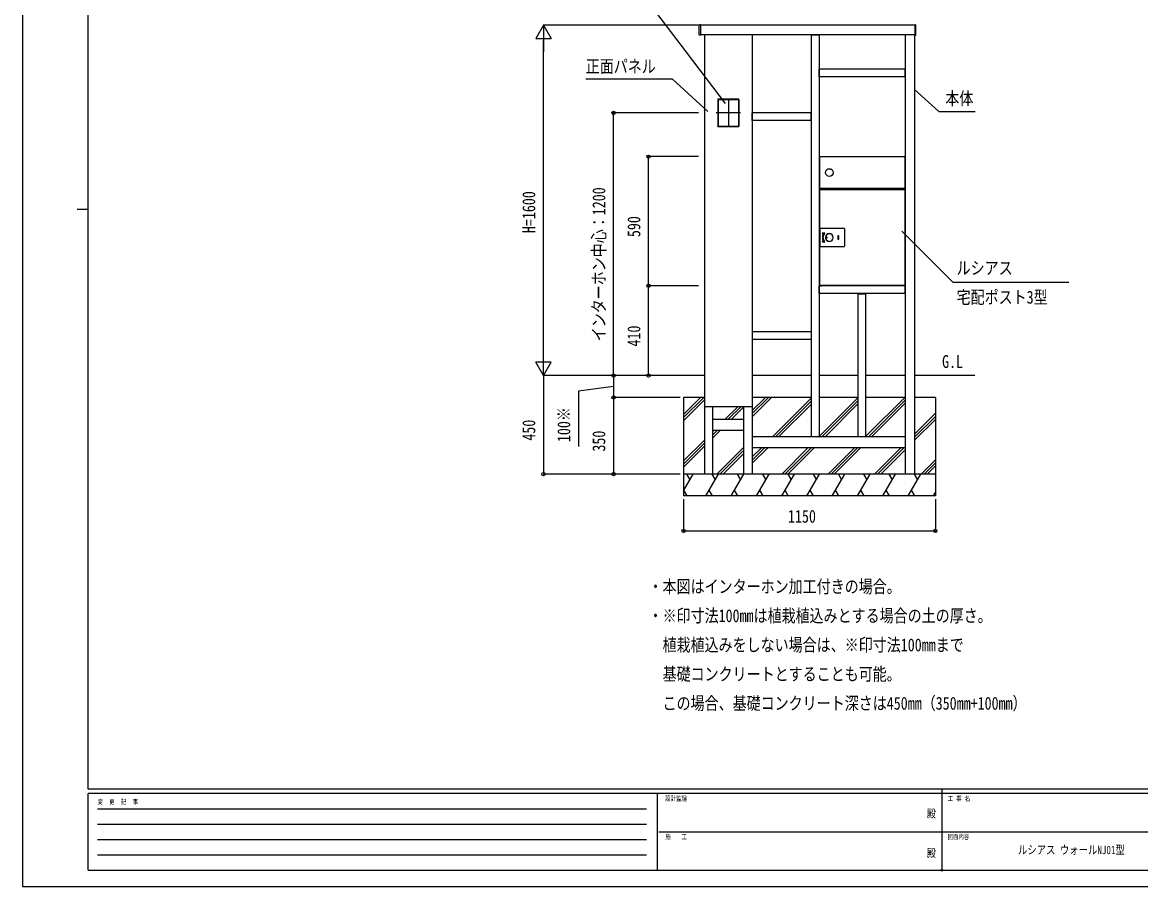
# Model space of a CAD drawing. Units: millimetres, scale not verified. Extents: x -4205 to 4205, y -2970 to 2970.
# Drawn here: x -4205 to 903, y -2970 to 978 of the extents above; entities that cross this region are included whole.
import ezdxf
from ezdxf.enums import TextEntityAlignment as Align

# ---------------------------------------------------------------- set-up
doc = ezdxf.new("R2010")
doc.units = ezdxf.units.MM
doc.header["$LTSCALE"] = 16
doc.header["$PDMODE"] = 32
doc.header["$PDSIZE"] = 8
for name, color, linetype in [('0-1_USER1', 3, 'Continuous'), ('0-3_YKK_A1', 4, 'Continuous'), ('0-4_YKK_D', 6, 'Continuous'), ('0-5_YKK_ZWAK', 7, 'Continuous')]:
    doc.layers.add(name, color=color, linetype=linetype)
doc.styles.add('ＭＳ ゴシック', font='')
doc.styles.get('ＭＳ ゴシック').set_extended_font_data('MS Gothic')

msp = doc.modelspace()

# ---------------------------------------------------------------- linework, layer by layer
at = {"layer": '0-3_YKK_A1'}
for p, q in [((-1112.98, 921.18), (-1112.98, 965.82)), ((-1109.04, 967), (-1112.04, 966.81)), ((-1109.04, 920), (-1112.04, 920.19)), ((-1107.98, 966), (-1107.98, 921)), ((-128.98, 965), (-1107.98, 965)), ((-128.98, 922), (-1107.98, 922)), ((-1089.98, 922), (-1089.98, -1085)), ((-870.98, 922), (-870.98, -1085)), ((-600.98, 922), (-565.98, 922)), ((-600.98, -914.5), (-600.98, 922)), ((-565.98, 922), (-565.98, -914.5)), ((-172.98, 922), (-172.98, -1085)), ((-129.98, 922), (-129.98, -1085)), ((-128.98, 966), (-128.98, 921)), ((-127.92, 967), (-124.92, 966.81)), ((-127.92, 920), (-124.92, 920.19)), ((-123.98, 921.18), (-123.98, 965.82)), ((-173.23, 765), (-565.73, 765)), ((-565.73, 730), (-565.73, 765)), ((-173.23, 730), (-565.73, 730)), ((-173.23, 730), (-173.23, 765)), ((-1027.73, 627.7), (-933.23, 627.7)), ((-1027.68, 626.5), (-1027.68, 503.5)), ((-980.48, 629), (-980.48, 501)), ((-933.28, 626.5), (-933.28, 503.5)), ((-925.28, 565), (-1035.68, 565)), ((-601.48, 565), (-870.98, 565)), ((-870.98, 530), (-870.98, 565)), ((-601.48, 530), (-601.48, 565)), ((-601.48, 529.97), (-601.48, 564.97)), ((-601.48, 530), (-870.98, 530)), ((-1027.73, 502.3), (-933.23, 502.3)), ((-564.48, 364.21), (-564.48, 365.01)), ((-564.47, 364.21), (-564.48, 364.21)), ((-564.48, 363.41), (-564.48, 364.11)), ((-564.48, 363.41), (-564.48, 351.91)), ((-563.98, 363.91), (-563.89, 363.91)), ((-563.89, 364.01), (-563.89, 221.01)), ((-563.09, 364.01), (-563.89, 364.01)), ((-563.48, 364.91), (-563.68, 364.91)), ((-563.48, 364.11), (-563.68, 364.11)), ((-563.68, 364.01), (-563.68, 364.11)), ((-563.48, 364.11), (-563.48, 364.01)), ((-563.09, 364.21), (-563.09, 365.01)), ((-563.09, 364.21), (-563.09, 364.01)), ((-175.28, 364.21), (-175.28, 365.01)), ((-174.98, 365.01), (-175.28, 365.01)), ((-175.28, 364.21), (-175.28, 364.01)), ((-174.98, 364.21), (-175.28, 364.21)), ((-174.48, 364.01), (-175.28, 364.01)), ((-174.98, 365.01), (-174.48, 365.01)), ((-174.48, 364.21), (-174.98, 364.21)), ((-174.49, 364.21), (-174.48, 364.11)), ((-174.48, 365.01), (-174.48, 364.21)), ((-174.48, 364.11), (-174.48, 364.01)), ((-564.48, 220.01), (-564.48, 220.81)), ((-564.48, 220.81), (-563.68, 220.81)), ((-563.68, 220.01), (-564.48, 220.01)), ((-563.98, 214.21), (-564.48, 214.21)), ((-563.68, 214.01), (-564.48, 214.01)), ((-564.48, 214.01), (-564.48, -222.89)), ((-563.98, 215.01), (-563.68, 215.01)), ((-563.98, 214.21), (-563.68, 214.21)), ((-563.09, 221.01), (-563.89, 221.01)), ((-563.68, 221.01), (-563.68, 215.01)), ((-563.68, 215.01), (-175.28, 215.01)), ((-563.68, 214.21), (-563.68, 215.01)), ((-563.68, 214.21), (-563.68, 214.01)), ((-563.09, 220.81), (-563.09, 221.01)), ((-563.09, 220.81), (-563.09, 220.01)), ((-175.28, 220.01), (-563.09, 220.01)), ((-558.78, 215.01), (-558.78, 220.01)), ((-183.68, 220.01), (-183.68, 215.01)), ((-175.28, 220.81), (-175.28, 221.01)), ((-175.28, 220.81), (-175.28, 220.01)), ((-174.98, 220.81), (-175.28, 220.81)), ((-174.98, 220.01), (-175.28, 220.01)), ((-175.28, 220.01), (-175.28, 215.01)), ((-175.28, 214.21), (-175.28, 215.01)), ((-174.98, 215.01), (-175.28, 215.01)), ((-175.28, 214.21), (-175.28, 214.01)), ((-174.98, 214.21), (-175.28, 214.21)), ((-174.48, 214.01), (-175.28, 214.01)), ((-174.98, 220.81), (-174.48, 220.81)), ((-174.98, 215.01), (-174.48, 215.01)), ((-174.48, 214.21), (-174.98, 214.21)), ((-174.48, 215.01), (-174.48, 214.21)), ((-561.48, -44.4), (-561.48, 35.62)), ((-559.49, 37.61), (-452.47, 37.61)), ((-543.5, 16.81), (-550.29, 15.12)), ((-549.69, 12.69), (-545.72, 13.68)), ((-480.98, 3.36), (-480.98, -12.14)), ((-476.48, 3.86), (-480.48, 3.86)), ((-475.98, -12.14), (-475.98, 3.36)), ((-450.48, 35.62), (-450.48, -44.4)), ((-452.47, -46.39), (-559.49, -46.39)), ((-550.29, -23.89), (-543.5, -25.59)), ((-545.72, -22.46), (-549.69, -21.47)), ((-519.47, -21.88), (-518.98, -21.89)), ((-475.98, -4.39), (-480.98, -4.39)), ((-480.48, -12.64), (-476.48, -12.64)), ((-173.23, -225), (-565.73, -225)), ((-565.73, -260), (-565.73, -225)), ((-563.68, -222.89), (-564.48, -222.89)), ((-563.98, -223.89), (-564.48, -223.89)), ((-563.98, -223.09), (-563.68, -223.09)), ((-563.98, -223.89), (-563.68, -223.89)), ((-563.68, -223.09), (-563.68, -222.89)), ((-563.68, -223.09), (-563.68, -223.89)), ((-175.28, -223.89), (-563.68, -223.89)), ((-563.68, -223.89), (-563.68, -224.99)), ((-563.68, -224.99), (-562.88, -224.99)), ((-562.88, -224.99), (-553.38, -224.99)), ((-552.78, -224.99), (-553.38, -224.99)), ((-552.88, -224.49), (-552.88, -223.89)), ((-552.78, -224.19), (-552.88, -224.19)), ((-552.78, -224.19), (-552.78, -223.89)), ((-552.78, -224.99), (-552.78, -224.19)), ((-183.68, -224.99), (-552.78, -224.99)), ((-183.68, -223.89), (-183.68, -224.19)), ((-183.68, -224.19), (-183.68, -224.99)), ((-183.58, -224.19), (-183.68, -224.19)), ((-183.08, -224.99), (-183.68, -224.99)), ((-183.58, -224.49), (-183.58, -223.89)), ((-176.08, -224.99), (-183.08, -224.99)), ((-175.28, -223.09), (-175.28, -222.89)), ((-175.28, -223.09), (-175.28, -223.89)), ((-174.98, -223.09), (-175.28, -223.09)), ((-174.98, -223.89), (-175.28, -223.89)), ((-174.98, -223.09), (-174.48, -223.09)), ((-174.48, -223.89), (-174.98, -223.89)), ((-174.48, -223.09), (-174.48, -223.89)), ((-173.23, -260), (-173.23, -225)), ((-173.23, -260), (-565.73, -260)), ((-388.66, -260.47), (-388.68, -260.77)), ((-388.64, -261.53), (-388.68, -260.83)), ((-388.16, -260), (-350.8, -260)), ((-388.14, -262), (-350.82, -262)), ((-386.88, -914.3), (-386.98, -262)), ((-351.88, -914.3), (-351.98, -262)), ((-350.32, -261.53), (-350.28, -260.83)), ((-350.3, -260.47), (-350.28, -260.77)), ((-601.23, -435), (-870.73, -435)), ((-870.73, -470), (-870.73, -435)), ((-601.23, -470), (-601.23, -435)), ((-601.23, -470), (-601.23, -435)), ((-601.23, -470), (-870.73, -470)), ((-1089.98, -635), (-1239.98, -635)), ((-600.98, -635), (-870.98, -635)), ((-386.98, -635), (-565.98, -635)), ((-172.98, -635), (-351.98, -635)), ((145.89, -635), (-129.98, -635)), ((-1184.98, -735), (-1184.98, -1185)), ((-1089.98, -735), (-1184.98, -735)), ((-1184.98, -813.01), (-1106.97, -735)), ((-1184.98, -827.15), (-1092.83, -735)), ((-1184.98, -841.29), (-1089.98, -746.29)), ((-600.98, -735), (-870.98, -735)), ((-870.98, -794.87), (-811.11, -735)), ((-870.98, -809.01), (-796.97, -735)), ((-870.98, -823.15), (-782.83, -735)), ((-778.98, -915), (-600.98, -737)), ((-764.84, -915), (-600.98, -751.14)), ((-750.7, -915), (-600.98, -765.28)), ((-386.98, -735), (-565.98, -735)), ((-565.98, -914.13), (-386.98, -735.13)), ((-552.71, -915), (-386.98, -749.27)), ((-538.56, -915), (-386.98, -763.42)), ((-172.98, -735), (-351.98, -735)), ((-351.98, -912.26), (-174.72, -735)), ((-340.57, -915), (-172.98, -747.41)), ((-326.43, -915), (-172.98, -761.55)), ((-34.98, -735), (-129.98, -735)), ((-34.98, -735), (-34.98, -1185)), ((-870.98, -778), (-1089.98, -778)), ((-1050.98, -1085), (-1050.98, -778)), ((-909.98, -778), (-1050.98, -778)), ((-994.84, -835), (-937.84, -778)), ((-980.7, -835), (-923.7, -778)), ((-966.56, -835), (-909.98, -778.42)), ((-909.98, -1085), (-909.98, -778)), ((-129.98, -902.4), (-34.98, -807.4)), ((-1050.98, -835), (-909.98, -835)), ((-129.98, -916.54), (-34.98, -821.54)), ((-129.98, -930.68), (-34.98, -835.68)), ((-1050.98, -885), (-909.98, -885)), ((-1050.98, -891.14), (-1044.84, -885)), ((-1050.98, -905.28), (-1030.7, -885)), ((-1050.98, -919.42), (-1016.56, -885)), ((-172.98, -915), (-870.98, -915)), ((-565.98, -914.5), (-600.98, -914.5)), ((-566.85, -915), (-566.35, -914.5)), ((-351.88, -914.3), (-386.88, -914.3)), ((-354.72, -915), (-354.22, -914.5)), ((-1184.98, -1025.14), (-1089.98, -930.14)), ((-1184.98, -1039.28), (-1089.98, -944.28)), ((-1184.98, -1053.42), (-1089.98, -958.42)), ((-1032.71, -1085), (-909.98, -962.27)), ((-172.98, -965), (-870.98, -965)), ((-870.98, -1007), (-828.98, -965)), ((-870.98, -1021.14), (-814.84, -965)), ((-870.98, -1035.28), (-800.7, -965)), ((-736.85, -1085), (-616.85, -965)), ((-722.71, -1085), (-602.71, -965)), ((-708.56, -1085), (-588.56, -965)), ((-524.72, -1085), (-404.72, -965)), ((-510.57, -1085), (-390.57, -965)), ((-496.43, -1085), (-376.43, -965)), ((-312.58, -1085), (-192.58, -965)), ((-298.44, -1085), (-178.44, -965)), ((-1018.57, -1085), (-909.98, -976.41)), ((-1004.42, -1085), (-909.98, -990.56)), ((-284.3, -1085), (-172.98, -973.68)), ((-100.45, -1085), (-34.98, -1019.53)), ((-86.31, -1085), (-34.98, -1033.67)), ((-72.17, -1085), (-34.98, -1047.81)), ((-34.98, -1085), (-1184.98, -1085)), ((-1184.98, -1161.49), (-1140.82, -1085)), ((-1170.82, -1085), (-1155.82, -1110.98)), ((-1050.98, -1085), (-1089.98, -1085)), ((-1083.08, -1185), (-1025.35, -1085)), ((-1055.35, -1085), (-1040.35, -1110.98)), ((-967.61, -1185), (-909.88, -1085)), ((-939.88, -1085), (-924.88, -1110.98)), ((-870.98, -1085), (-909.98, -1085)), ((-852.14, -1185), (-794.41, -1085)), ((-824.41, -1085), (-809.41, -1110.98)), ((-736.67, -1185), (-678.94, -1085)), ((-708.94, -1085), (-693.94, -1110.98)), ((-621.2, -1185), (-563.47, -1085)), ((-593.47, -1085), (-578.47, -1110.98)), ((-505.73, -1185), (-448, -1085)), ((-478, -1085), (-463, -1110.98)), ((-390.26, -1185), (-332.53, -1085)), ((-362.53, -1085), (-347.53, -1110.98)), ((-274.79, -1185), (-217.06, -1085)), ((-247.06, -1085), (-232.06, -1110.98)), ((-129.98, -1085), (-172.98, -1085)), ((-159.32, -1185), (-101.59, -1085)), ((-131.59, -1085), (-116.59, -1110.98)), ((-1168.55, -1185), (-1183.55, -1159.02)), ((-1053.08, -1185), (-1068.08, -1159.02)), ((-937.61, -1185), (-952.61, -1159.02)), ((-822.14, -1185), (-837.14, -1159.02)), ((-706.67, -1185), (-721.67, -1159.02)), ((-591.2, -1185), (-606.2, -1159.02)), ((-475.73, -1185), (-490.73, -1159.02)), ((-360.26, -1185), (-375.26, -1159.02)), ((-244.79, -1185), (-259.79, -1159.02)), ((-129.32, -1185), (-144.32, -1159.02)), ((-43.85, -1185), (-34.98, -1169.63)), ((-34.98, -1185), (-1184.98, -1185))]:
    msp.add_line(p, q, dxfattribs=at)
msp.add_lwpolyline([(-1027.98, 502), (-932.98, 502), (-932.98, 628), (-1027.98, 628)], close=True, dxfattribs=at)
for points in [[(-1027.98, 626.5), (-1026.48, 626.5), (-1026.48, 503.5), (-1027.98, 503.5)], [(-1027.73, 628), (-1027.73, 626.5), (-933.23, 626.5), (-933.23, 628)], [(-932.98, 626.5), (-934.48, 626.5), (-934.48, 503.5), (-932.98, 503.5)], [(-1027.73, 502), (-1027.73, 503.5), (-933.23, 503.5), (-933.23, 502)], [(-564.48, 365.01), (-563.48, 365.01), (-563.09, 365.01), (-175.28, 365.01)], [(-563.09, 364.91), (-563.48, 364.91), (-563.48, 364.11)], [(-174.48, 364.01), (-174.48, 221.01), (-175.28, 221.01)], [(-563.89, 349.91), (-564.48, 349.91), (-564.48, 351.91)], [(-563.89, 221.01), (-564.48, 221.01), (-564.48, 349.91)], [(-564.48, 214.21), (-564.48, 215.01), (-563.98, 215.01)], [(-174.48, 214.01), (-174.48, -222.89), (-175.28, -222.89)], [(-174.48, 220.81), (-174.48, 220.01), (-174.98, 220.01)], [(-519.46, 13.07), (-522.8, 12.65), (-524.7, 11.93)], [(-524.81, -20.67), (-522.8, -21.43), (-519.46, -21.85)], [(-564.48, -223.89), (-564.48, -223.09), (-563.98, -223.09)], [(-175.28, -223.89), (-175.28, -224.99), (-176.08, -224.99)]]:
    msp.add_lwpolyline(points, dxfattribs=at)
msp.add_circle((-518.98, 292.51), 17.5, dxfattribs=at)
for centre, radius, start, end in [((-1111.98, 965.82), 1, 93.5, 180), ((-1111.98, 921.18), 1, 180, 266.5), ((-1108.98, 966), 1, 0, 93.5), ((-1108.98, 921), 1, 266.5, 360), ((-127.98, 966), 1, 86.5, 180), ((-127.98, 921), 1, 180, 273.5), ((-124.98, 965.82), 1, 0, 86.5), ((-124.98, 921.18), 1, 273.5, 0), ((-563.68, 364.11), 0.8, 90, 180), ((-563.98, 363.41), 0.5, 90, 180), ((-562.48, 351.91), 2, 180, 224.99409), ((-559.49, 35.62), 1.99, 89.92772, 180.07228), ((-549.99, 13.9), 1.25, 104, 180), ((-549.99, 13.9), 1.25, 180, 284), ((-518.98, -4.39), 31.75, 146.31167, 180), ((-518.98, -4.39), 29.25, 141.02124, 180), ((-545.65, 13.39), 0.3, 326.31167, 104), ((-543.08, 15.11), 1.75, 0, 104), ((-543.08, 15.11), 1.75, 321.02124, 0), ((-518.98, -4.39), 17.65, 0, 180), ((-518.98, -4.39), 17.5, 90, 255.45427), ((-518.96, -4.39), 17.3, 91.877, 268.123), ((-518.98, -4.39), 17.5, 270, 90), ((-480.48, 3.36), 0.5, 90, 180), ((-476.48, 3.36), 0.5, 0, 90), ((-452.47, 35.62), 1.99, 359.92772, 90.07228), ((-559.49, -44.4), 1.99, 179.92772, 270.07228), ((-549.99, -22.68), 1.25, 76, 180), ((-549.99, -22.68), 1.25, 180, 256), ((-518.98, -4.39), 31.75, 180, 213.68833), ((-518.98, -4.39), 29.25, 180, 218.97876), ((-545.65, -22.17), 0.3, 256, 33.68833), ((-543.08, -23.89), 1.75, 256, 0), ((-543.08, -23.89), 1.75, 0, 38.97876), ((-518.98, -4.39), 17.65, 180, 0), ((-530.98, -4.39), 1.75, 90, 270), ((-530.98, -4.39), 1.75, 270, 90), ((-480.48, -12.14), 0.5, 180, 270), ((-476.48, -12.14), 0.5, 270, 0), ((-452.47, -44.4), 1.99, 269.92772, 0.07228), ((-553.38, -224.49), 0.5, 270, 0), ((-183.08, -224.49), 0.5, 180, 270), ((-388.18, -260.8), 0.5, 176.5, 183.5), ((-388.16, -260.5), 0.5, 90, 176.5), ((-388.14, -261.5), 0.5, 183.5, 270), ((-350.82, -261.5), 0.5, 270, 356.5), ((-350.8, -260.5), 0.5, 3.5, 90), ((-350.78, -260.8), 0.5, 356.5, 3.5)]:
    msp.add_arc(centre, radius, start, end, dxfattribs=at)
at = {"layer": '0-4_YKK_D'}
for p, q in [((-1824.98, 965), (-1859.98, 904.38)), ((-1116.48, 965), (-1825.98, 965)), ((-1824.98, 965), (-1789.98, 904.38)), ((-1824.98, 965), (-1824.98, 843.76)), ((-1859.98, 904.38), (-1789.98, 904.38)), ((-1824.98, -565), (-1824.98, 895)), ((-1116.48, 565), (-1505.98, 565)), ((-1504.98, -635), (-1504.98, 565)), ((-1116.48, 365), (-1345.98, 365)), ((-1344.98, -225), (-1344.98, 365)), ((-1116.48, -225), (-1345.98, -225)), ((-1116.48, -225), (-1345.98, -225)), ((-1344.98, -635), (-1344.98, -225)), ((-1824.98, -635), (-1824.98, -513.76)), ((-1824.98, -635), (-1859.98, -574.38)), ((-1789.98, -574.38), (-1859.98, -574.38)), ((-1824.98, -635), (-1789.98, -574.38)), ((-1240.98, -635), (-1825.98, -635)), ((-1240.98, -635), (-1825.98, -635)), ((-1824.98, -635), (-1824.98, -1085)), ((-1240.98, -635), (-1505.98, -635)), ((-1240.98, -635), (-1505.98, -635)), ((-1504.98, -635), (-1504.98, -735)), ((-1240.98, -635), (-1345.98, -635)), ((-1199.98, -735), (-1505.98, -735)), ((-1199.98, -735), (-1505.98, -735)), ((-1504.98, -735), (-1504.98, -1085)), ((-1199.98, -1085), (-1825.98, -1085)), ((-1199.98, -1085), (-1505.98, -1085)), ((-1184.98, -1200), (-1184.98, -1346)), ((-34.98, -1200), (-34.98, -1346)), ((-1184.98, -1345), (-34.98, -1345))]:
    msp.add_line(p, q, dxfattribs=at)
for points in [[(-993.03, 608.17), (-1493.8, 1269.43), (-1967.03, 1269.43)], [(-1074.79, 570.58), (-1235.45, 718.25), (-1631.89, 718.25)], [(-129.98, 671.3), (-18.84, 571.52), (147.19, 571.52)], [(-188.4, 25.17), (44.8, -208.03), (575.36, -208.03)], [(-1504.98, -685), (-1664.98, -705.77), (-1664.98, -959.1)]]:
    msp.add_lwpolyline(points, dxfattribs=at)
for centre in [(-1504.98, 565), (-1344.98, 365), (-1344.98, -225), (-1344.98, -225), (-1504.98, -635), (-1504.98, -635), (-1344.98, -635), (-1504.98, -735), (-1504.98, -735), (-1824.98, -1085), (-1504.98, -1085), (-1184.98, -1345), (-34.98, -1345)]:
    msp.add_circle(centre, 7.5, dxfattribs=at)
at = {"layer": '0-5_YKK_ZWAK'}
for p, q in [((-3904.98, -2525), (-3904.98, 2775)), ((-3954.98, 125), (-3904.98, 125)), ((3895.02, -2525), (-3904.98, -2525)), ((-1304.98, -2545), (-3904.98, -2545)), ((-3904.98, -2895), (-3904.98, -2545)), ((-1304.98, -2545), (-1304.98, -2895)), ((-4.98, -2545), (-1304.98, -2545)), ((-4.98, -2525), (-4.98, -2895)), ((1295.02, -2545), (-4.98, -2545)), ((-3862.48, -2615), (-1354.98, -2615)), ((-3862.48, -2685), (-1354.98, -2685)), ((-3862.48, -2755), (-1354.98, -2755)), ((-1297.48, -2720), (-4.98, -2720)), ((-4.98, -2720), (1295.02, -2720)), ((-3862.48, -2825), (-1354.98, -2825)), ((-3904.98, -2895), (-1304.98, -2895)), ((-1304.98, -2895), (-4.98, -2895)), ((-4.98, -2895), (1295.02, -2895))]:
    msp.add_line(p, q, dxfattribs=at)
msp.add_lwpolyline([(-4205, -2970), (4205, -2970), (4205, 2970), (-4205, 2970)], close=True, dxfattribs=at)
msp.add_point((-4.98, -2895), dxfattribs=at)

# ---------------------------------------------------------------- texts
at = {"layer": '0-1_USER1', "style": 'ＭＳ ゴシック', "width": 0.8}
for s, height, p in [('G.L', 58.65, (-4.33, -618)), ('・本図はインターホン加工付きの場合。', 58.65, (-1344.96, -1645.77)), ('・※印寸法100mmは植栽植込みとする場合の土の厚さ。', 58.65, (-1344.96, -1779.11)), ('\u3000植栽植込みをしない場合は、※印寸法100mmまで', 58.65, (-1344.96, -1912.44)), ('\u3000基礎コンクリートとすることも可能。', 58.65, (-1344.96, -2045.77)), ('\u3000この場合、基礎コンクリート深さは450mm（350mm+100mm）', 58.65, (-1344.96, -2179.11)), ('ルシアス ウォールNJ01型', 38.12, (342.47, -2832.86))]:
    msp.add_text(s, height=height, dxfattribs=at).set_placement(p, align=Align.BOTTOM_LEFT)
at = {"layer": '0-4_YKK_D', "style": 'ＭＳ ゴシック', "width": 0.8}
for s, p in [('正面パネル', (-1631.89, 730.75)), ('本体', (10.66, 584.02)), ('ルシアス', (62.12, -190.69)), ('宅配ポスト3型', (62.12, -324.02)), ('1150', (-708.11, -1325))]:
    msp.add_text(s, height=58.65, dxfattribs=at).set_placement(p, align=Align.BOTTOM_LEFT)
for s, p in [('インターホン中心：1200', (-1524.98, -478.73)), ('H=1600', (-1844.98, 15.67)), ('590', (-1364.98, -2.53)), ('410', (-1364.98, -502.53)), ('100※', (-1684.98, -939.1)), ('450', (-1844.98, -932.53)), ('350', (-1524.98, -982.53))]:
    msp.add_text(s, height=58.65, rotation=90, dxfattribs=at).set_placement(p, align=Align.BOTTOM_LEFT)
at = {"layer": '0-5_YKK_ZWAK', "style": 'ＭＳ ゴシック', "width": 0.8}
for s, height, p in [('設計監理', 21.99, (-1268.31, -2585)), ('工 事 名', 21.99, (21.27, -2585)), ('変  更  記  事', 21.99, (-3861.31, -2600)), ('殿', 36.66, (-73.67, -2665.83)), ('施\u3000\u3000工', 21.99, (-1268.31, -2760)), ('図面内容', 21.99, (21.27, -2760)), ('殿', 36.66, (-73.67, -2845.83))]:
    msp.add_text(s, height=height, dxfattribs=at).set_placement(p, align=Align.BOTTOM_LEFT)

doc.saveas('drawing.dxf')
